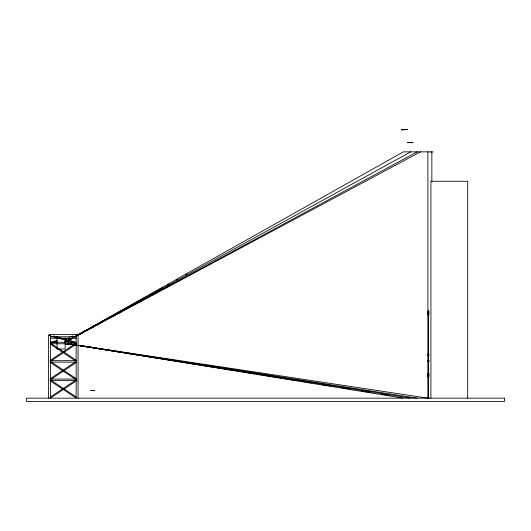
<?xml version="1.0" encoding="UTF-8"?>
<svg xmlns="http://www.w3.org/2000/svg" width="531" height="531" viewBox="0 0 531 531"><rect width="100%" height="100%" fill="white"/><g stroke="black" fill="none" stroke-linecap="round" stroke-linejoin="round"><path stroke-width="0.8" d="M49.648 334.855L49.529 335.3L49.529 334.563L77.095 334.563L77.831 335.3M48.792 335.3L49.005 334.782L50.047 334.782M49.96 360.562L76.152 343.099M50.472 361.326L75.973 344.32M49.96 378.942L75.462 361.936M51.162 379.247L75.973 362.706M49.96 397.321L76.152 379.857M50.472 398.084L76.663 380.627M64.755 342.21L66.979 341.088L65.492 341.818M68.373 340.198L71.977 338.147M74.141 336.933L75.588 336.123M77.028 335.307L403.368 151.859L431.849 151.859L431.849 181.715M138.545 301.077L77.055 335.36L101.793 321.74M139.985 300.274L144.326 297.851M145.773 297.048L147.22 296.238M149.39 295.03L153.731 292.608M155.178 291.804L156.625 290.995M158.072 290.191L162.413 287.769M167.471 284.948L168.924 284.138M176.153 280.109L177.606 279.299M185.558 274.866L187.005 274.056M103.24 320.93L104.693 320.127M106.87 318.925L108.324 318.122M109.778 317.319L111.231 316.516M112.678 315.713L114.132 314.91M115.585 314.106L119.94 311.697M66.946 341.021L64.775 342.236L72.097 338.34M72.03 338.22L68.399 340.218L71.3 338.632M74.214 337.019L75.667 336.223M77.121 335.419L410.735 151.859M77.108 335.439L83.646 331.848M85.099 331.045L89.454 328.656M90.907 327.853L92.361 327.056M93.814 326.26L98.169 323.864M72.8 337.895L64.769 342.229L72.807 337.942M74.254 337.112L76.444 335.924M77.904 335.141L417.2 151.859M68.426 340.271L71.333 338.712M80.115 333.992L77.904 335.187L420.479 151.859M81.568 333.209L83.009 332.446M74.997 336.767L76.457 335.984M77.951 335.22L82.345 332.877M84.542 331.709L88.206 329.758M90.403 328.589L94.79 326.246M96.987 325.078L100.651 323.127M119.687 312.985L121.148 312.201M139.454 302.451L140.914 301.668M69.169 339.913L71.393 338.805M77.951 335.247L79.411 334.47M80.878 333.694L82.338 332.917M76.577 334.782L77.095 334.563L77.095 335.3M76.769 334.988L77.559 335.3M50.193 342.356L57.282 340.371M69.886 336.846L73.032 335.964M52.011 342.8L56.737 341.479M65.406 339.05L69.342 337.948M73.285 336.846L74.858 336.408M430.966 152.105L433.13 151.859M407.675 142.394L412.939 142.673M407.675 142.673L413.012 142.673M427.561 311.498L429.148 311.498M427.415 312.693L429.148 312.693M427.555 313.682L429.174 313.682M427.555 314.876L429.174 314.876M50.339 336.773L76.285 336.773M50.339 338.24L76.285 338.24M50.339 342.283L73.855 342.283M50.339 343.756L76.285 343.756M65.147 344.4L68.645 344.4L68.645 343.444M427.415 354.23L429.148 354.23M427.415 355.425L429.148 355.425M427.555 360.323L429.174 360.323M50.339 360.668L76.285 360.668M427.555 361.518L429.174 361.518M51.149 362.135L76.285 362.135M427.555 373.645L429.174 373.645M427.555 374.84L429.174 374.84M427.415 375.603L429.148 375.603M427.561 376.798L429.148 376.798M50.339 379.048L76.285 379.048M50.339 380.515L77.095 380.515M68.233 343.763L73.159 344.5M78.9 345.362L81.362 345.734M83.002 345.98L84.641 346.225M86.281 346.477L91.206 347.214M427.548 397.792L429.187 398.038M67.41 343.643L76.418 345.004M78.057 345.25L427.9 398.164L427.9 151.859M76.418 345.064L68.22 343.803L76.404 345.123M417.2 398.164L78.057 345.316L117.331 351.582M118.971 351.841L120.603 352.106M122.243 352.365L123.882 352.624M125.515 352.883L133.699 354.177M135.339 354.436L136.978 354.701M138.611 354.96L140.25 355.219M141.883 355.478L143.523 355.737M145.162 355.996L153.346 357.29M165.626 359.241L167.258 359.5M168.898 359.759L170.531 360.018M185.266 362.354L186.905 362.613M202.424 365.394L78.044 345.389L409.912 398.031M78.05 345.376L140.29 355.305M141.93 355.564L143.562 355.83M145.202 356.089L153.393 357.396M155.032 357.655L156.665 357.914M158.304 358.179L159.944 358.438M161.583 358.704L163.216 358.963M164.856 359.221L173.046 360.529M174.686 360.795L176.319 361.053M177.958 361.312L179.597 361.578M181.237 361.837L182.87 362.096M184.509 362.361L189.421 363.144M191.06 363.403L192.7 363.669M204.986 365.627L206.619 365.886M224.64 368.76L226.272 369.025M204.057 365.66L215.52 367.498M217.152 367.764L218.792 368.023M220.425 368.288L222.064 368.554M223.697 368.813L235.16 370.658M236.793 370.923L238.432 371.182M240.065 371.448L241.705 371.713M243.337 371.972L254.8 373.817M256.433 374.083L258.073 374.342M259.705 374.607L261.345 374.866M262.978 375.132L274.441 376.977M276.067 377.236L277.713 377.501M279.346 377.767L280.985 378.026M282.618 378.291L294.081 380.136M295.707 380.395L297.353 380.661M303.075 381.583L304.714 381.842M306.347 382.108L307.993 382.373M309.619 382.632L311.266 382.897M322.715 384.743L324.355 385.002M325.988 385.267L327.627 385.526M329.26 385.791L330.906 386.057M342.349 387.895L343.995 388.161M345.628 388.426L347.267 388.685M348.9 388.951L350.54 389.216M361.989 391.055L363.635 391.32M365.262 391.586L366.908 391.845M368.534 392.11L370.18 392.376M381.63 394.214L383.276 394.48M384.902 394.739L386.548 395.004M388.174 395.27L389.82 395.529M78.024 345.409L402.551 398.031M53.591 335.964L76.431 342.356M50.193 335.964L74.612 342.8M50.472 343.099L57.361 347.692M58.742 348.615L75.973 360.098M49.96 343.862L75.462 360.868M51.162 361.936L75.973 378.484M49.96 362.242L75.462 379.247M51.162 380.322L75.973 396.863M49.96 380.627L75.462 397.626M467.692 398.164L467.692 181.27L430.926 181.27L430.926 398.164M428.351 310.257L428.351 398.164M78.057 398.164L78.057 335.3L76.139 335.3L76.139 398.164M68.645 341.904L68.645 342.595M65.147 337.842L65.147 348.993L57.063 348.993L57.063 337.842M50.485 398.164L50.485 335.3L48.567 335.3L48.567 398.164M407.728 129.531L401.416 129.803L407.728 129.531M94.578 390.537L90.821 390.537L94.578 390.537M504.45 398.164L26.55 398.164L26.55 401.469L504.45 401.469L504.45 398.164M73.145 344.579L68.227 343.803L73.139 344.586"/></g></svg>
